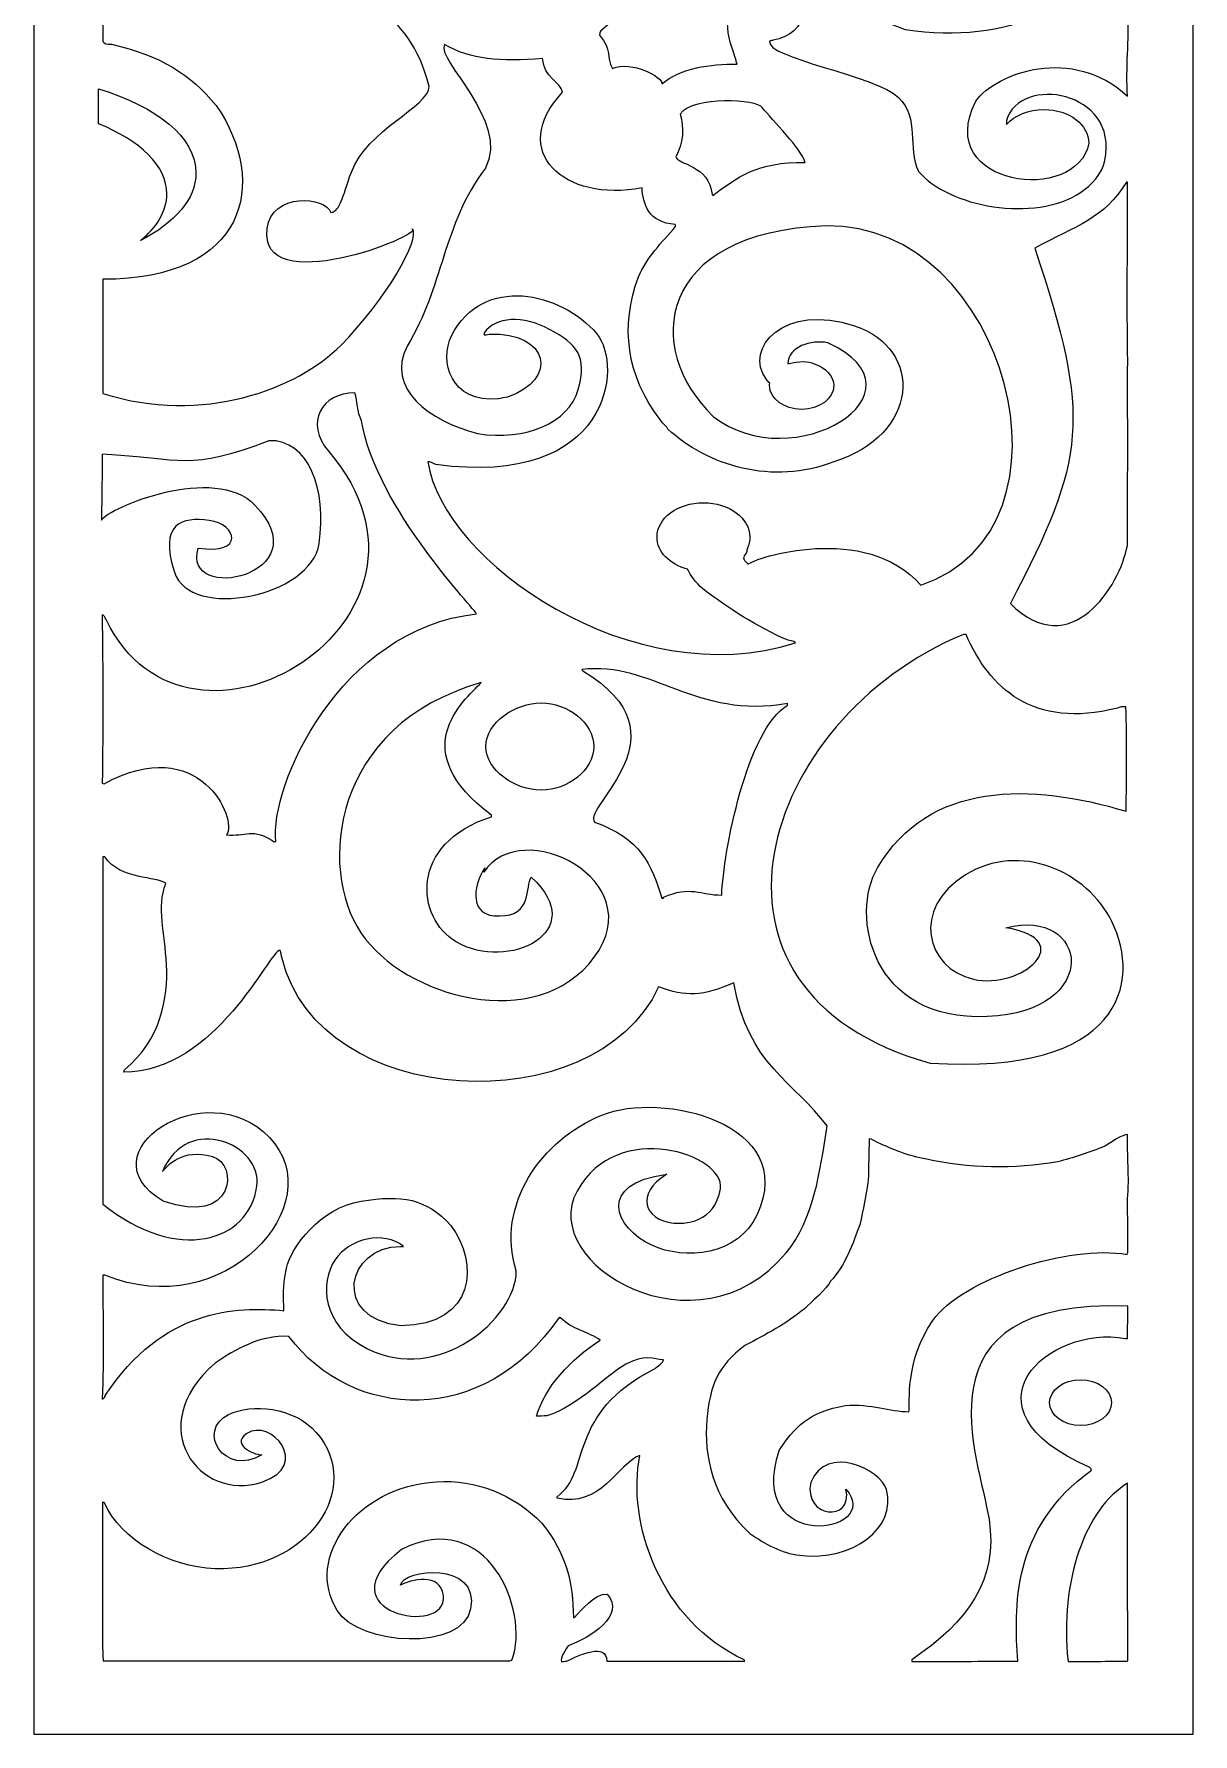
# Model space of a CAD drawing. Header units: centimetres. Extents: x 14.5 to 20.6, y -8.4 to 8.4.
# Drawn here: x 14.48 to 20.61, y -8.45 to 0.54 of the extents above; entities that cross this region are included whole.
import ezdxf

# ---------------------------------------------------------------- set-up
doc = ezdxf.new("R2010")
doc.units = ezdxf.units.CM
doc.header["$MEASUREMENT"] = 0
doc.layers.add('layer 1', color=7, linetype='Continuous')

msp = doc.modelspace()

# ---------------------------------------------------------------- linework, layer by layer
at = {"layer": 'layer 1', "color": 250}
for points, knots in [([(14.48272, 8.40077), (14.48272, 8.40077), (20.60883, 8.40077), (20.60883, 8.40077), (20.60883, 8.40077), (20.60883, 8.40077), (20.60883, -8.44603), (20.60883, -8.44603), (20.60883, -8.44603), (20.60883, -8.44603), (14.48272, -8.44603), (14.48272, -8.44603), (14.48272, -8.44603), (14.48272, -8.44603), (14.48272, 8.40077), (14.48272, 8.40077)], [0, 0, 0, 0, 0.2, 0.2, 0.2, 0.2, 0.4, 0.4, 0.4, 0.4, 0.6, 0.6, 0.6, 0.6, 1, 1, 1, 1]), ([(20.05784, -0.04174), (20.05784, 0.05617), (19.95444, 0.13604), (19.82181, 0.13604), (19.82181, 0.13604), (19.73892, 0.13604), (19.66559, 0.10484), (19.62224, 0.05753), (19.62224, 0.05753), (19.62221, 0.06326), (19.62254, 0.06966), (19.62303, 0.07737), (19.62303, 0.07737), (19.69182, 0.32167), (20.21844, 0.2375), (20.14316, -0.13286), (20.14316, -0.13286), (20.12888, -0.2031), (20.07013, -0.26536), (20.01487, -0.30209), (20.01487, -0.30209), (19.77217, -0.46335), (19.31359, -0.37783), (19.15814, -0.19066), (19.15814, -0.19066), (19.09535, -0.06342), (19.16656, 0.08647), (19.05287, 0.19995), (19.05287, 0.19995), (18.93918, 0.31342), (18.34641, 0.40977), (18.37079, 0.49729), (18.37079, 0.49729), (18.37745, 0.49918), (18.38388, 0.50117), (18.39009, 0.50323), (18.39009, 0.50323), (18.47759, 0.51713), (18.54353, 0.57476), (18.54353, 0.64342), (18.54353, 0.64342), (18.54353, 0.7224), (18.45629, 0.7868), (18.34932, 0.7868), (18.34932, 0.7868), (18.12316, 0.7868), (18.12979, 0.58212), (18.17031, 0.47031), (18.17031, 0.47031), (18.18786, 0.40991), (18.19258, 0.40228), (18.19865, 0.37648), (18.19865, 0.37648), (18.05763, 0.37648), (17.89889, 0.35638), (17.80123, 0.2715), (17.80123, 0.2715), (17.80708, 0.30963), (17.64339, 0.3953), (17.54078, 0.35301), (17.54078, 0.35301), (17.50654, 0.41419), (17.53879, 0.45053), (17.47263, 0.52896), (17.47263, 0.52896), (17.47263, 0.54421), (17.47331, 0.54421), (17.47938, 0.55242), (17.47938, 0.55242), (17.74921, 0.77346), (17.728, 0.88025), (17.7362, 1.30557), (17.7362, 1.30557), (17.74439, 1.73089), (18.68639, 2.4445), (19.32412, 2.09373), (19.32412, 2.09373), (19.82383, 1.81887), (19.94709, 1.37864), (19.53734, 1.03393), (19.53734, 1.03393), (19.31496, 0.88646), (18.88216, 0.96216), (18.81132, 1.16238), (18.81132, 1.16238), (18.74049, 1.36259), (18.80235, 1.61178), (19.07055, 1.61178), (19.07055, 1.61178), (19.26122, 1.58432), (19.37994, 1.42575), (19.20905, 1.30291), (19.20905, 1.30291), (19.18746, 1.29998), (19.17838, 1.2832), (19.1568, 1.27967), (19.1568, 1.27967), (19.1568, 1.27851), (19.15747, 1.27734), (19.15814, 1.27557), (19.15814, 1.27557), (19.37075, 1.25123), (19.45329, 1.52992), (19.33019, 1.65973), (19.33019, 1.65973), (19.20382, 1.76212), (19.05788, 1.79407), (18.88217, 1.75239), (18.88217, 1.75239), (18.58994, 1.65915), (18.47177, 1.46015), (18.48947, 1.19757), (18.48947, 1.19757), (18.50716, 0.93499), (18.71197, 0.68681), (19.08931, 0.55771), (19.08931, 0.55771), (19.63597, 0.47309), (20.04876, 0.68606), (20.25662, 1.04742), (20.25662, 1.04742), (20.25932, 1.04742), (20.26201, 1.04742), (20.26538, 1.04742), (20.26538, 1.04742), (20.25527, 0.9178), (20.26742, 0.78527), (20.26201, 0.64861), (20.26201, 0.64861), (20.27483, 0.50492), (20.25054, 0.35478), (20.26335, 0.20639), (20.26335, 0.20639), (19.97324, 0.47608), (19.56779, 0.33226), (19.46072, 0.18001), (19.46072, 0.18001), (19.23051, -0.27523), (19.99919, -0.3667), (20.05784, -0.04174)], [0, 0, 0, 0, 0.0277778, 0.0277778, 0.0277778, 0.0277778, 0.0555556, 0.0555556, 0.0555556, 0.0555556, 0.0833333, 0.0833333, 0.0833333, 0.0833333, 0.1111111, 0.1111111, 0.1111111, 0.1111111, 0.1388889, 0.1388889, 0.1388889, 0.1388889, 0.1666667, 0.1666667, 0.1666667, 0.1666667, 0.1944444, 0.1944444, 0.1944444, 0.1944444, 0.2222222, 0.2222222, 0.2222222, 0.2222222, 0.25, 0.25, 0.25, 0.25, 0.2777778, 0.2777778, 0.2777778, 0.2777778, 0.3055556, 0.3055556, 0.3055556, 0.3055556, 0.3333333, 0.3333333, 0.3333333, 0.3333333, 0.3611111, 0.3611111, 0.3611111, 0.3611111, 0.3888889, 0.3888889, 0.3888889, 0.3888889, 0.4166667, 0.4166667, 0.4166667, 0.4166667, 0.4444444, 0.4444444, 0.4444444, 0.4444444, 0.4722222, 0.4722222, 0.4722222, 0.4722222, 0.5, 0.5, 0.5, 0.5, 0.5277778, 0.5277778, 0.5277778, 0.5277778, 0.5555556, 0.5555556, 0.5555556, 0.5555556, 0.5833333, 0.5833333, 0.5833333, 0.5833333, 0.6111111, 0.6111111, 0.6111111, 0.6111111, 0.6388889, 0.6388889, 0.6388889, 0.6388889, 0.6666667, 0.6666667, 0.6666667, 0.6666667, 0.6944444, 0.6944444, 0.6944444, 0.6944444, 0.7222222, 0.7222222, 0.7222222, 0.7222222, 0.75, 0.75, 0.75, 0.75, 0.7777778, 0.7777778, 0.7777778, 0.7777778, 0.8055556, 0.8055556, 0.8055556, 0.8055556, 0.8333333, 0.8333333, 0.8333333, 0.8333333, 0.8611111, 0.8611111, 0.8611111, 0.8611111, 0.8888889, 0.8888889, 0.8888889, 0.8888889, 0.9166667, 0.9166667, 0.9166667, 0.9166667, 0.9444444, 0.9444444, 0.9444444, 0.9444444, 1, 1, 1, 1]), ([(14.84654, -1.36365), (14.84654, -1.16248), (14.84654, -0.96131), (14.84654, -0.76074), (14.84654, -0.76074), (15.60667, -0.76074), (15.72699, -0.25533), (15.44638, 0.15771), (15.44638, 0.15771), (15.30609, 0.32487), (15.15363, 0.42038), (14.89242, 0.48146), (14.89242, 0.48146), (14.86677, 0.48264), (14.85531, 0.48204), (14.84586, 0.49612), (14.84586, 0.49612), (14.84586, 0.63043), (14.84586, 0.76474), (14.84654, 0.89904), (14.84654, 0.89904), (15.32598, 0.86766), (15.6451, 0.67998), (16.14339, 1.05916), (16.14339, 1.05916), (16.14744, 1.05916), (16.15215, 1.05916), (16.15689, 1.05916), (16.15689, 1.05916), (16.15801, 0.64729), (16.46585, 0.69375), (16.57118, 0.25742), (16.57118, 0.25742), (16.57118, 0.15312), (16.23993, 0.02676), (16.16015, -0.19433), (16.16015, -0.19433), (16.10951, -0.33466), (16.10509, -0.39401), (16.05215, -0.4086), (16.05215, -0.4086), (16.02558, -0.32205), (15.73924, -0.29987), (15.71503, -0.49222), (15.71503, -0.49222), (15.66721, -0.87218), (16.5417, -0.53016), (16.48212, -0.49387), (16.48212, -0.49387), (16.53016, -0.54474), (16.33605, -0.8764), (16.1056, -1.10848), (16.1056, -1.10848), (15.87514, -1.34056), (15.37307, -1.53266), (14.84654, -1.36365)], [0, 0, 0, 0, 0.0666667, 0.0666667, 0.0666667, 0.0666667, 0.1333333, 0.1333333, 0.1333333, 0.1333333, 0.2, 0.2, 0.2, 0.2, 0.2666667, 0.2666667, 0.2666667, 0.2666667, 0.3333333, 0.3333333, 0.3333333, 0.3333333, 0.4, 0.4, 0.4, 0.4, 0.4666667, 0.4666667, 0.4666667, 0.4666667, 0.5333333, 0.5333333, 0.5333333, 0.5333333, 0.6, 0.6, 0.6, 0.6, 0.6666667, 0.6666667, 0.6666667, 0.6666667, 0.7333333, 0.7333333, 0.7333333, 0.7333333, 0.8, 0.8, 0.8, 0.8, 0.8666667, 0.8666667, 0.8666667, 0.8666667, 1, 1, 1, 1]), ([(18.25334, -2.18123), (18.26197, -2.16276), (18.26666, -2.14298), (18.26666, -2.12239), (18.26666, -2.12239), (18.26666, -2.02258), (18.1564, -1.94118), (18.02121, -1.94118), (18.02121, -1.94118), (17.88602, -1.94118), (17.77575, -2.02258), (17.77575, -2.12239), (17.77575, -2.12239), (17.77575, -2.20021), (17.84277, -2.26683), (17.93637, -2.29242), (17.93637, -2.29242), (17.95316, -2.32606), (17.97955, -2.36107), (18.01782, -2.39646), (18.01782, -2.39646), (18.15075, -2.49674), (18.30459, -2.59704), (18.46855, -2.668), (18.46855, -2.668), (18.47598, -2.66918), (18.49824, -2.6686), (18.50768, -2.6815), (18.50768, -2.6815), (17.65018, -2.95587), (16.63915, -2.25132), (16.56511, -1.72434), (16.56511, -1.72434), (16.57725, -1.72434), (16.59006, -1.73196), (16.60626, -1.73959), (16.60626, -1.73959), (17.5323, -1.86364), (17.59697, -1.21575), (17.45737, -1.04901), (17.45737, -1.04901), (17.27045, -0.82576), (16.85309, -0.73549), (16.6898, -1.05882), (16.6898, -1.05882), (16.62349, -1.19014), (16.6846, -1.41778), (16.93733, -1.39207), (16.93733, -1.39207), (16.95285, -1.38914), (16.96905, -1.38621), (16.98524, -1.38327), (16.98524, -1.38327), (17.25767, -1.28951), (17.20519, -1.03766), (16.88852, -1.05055), (16.88852, -1.05055), (16.873, -1.05465), (16.873, -1.05465), (16.86154, -1.05406), (16.86154, -1.05406), (16.86154, -1.04996), (16.86154, -1.04643), (16.86154, -1.04292), (16.86154, -1.04292), (16.92656, -0.95839), (17.06295, -0.94855), (17.20794, -1.02545), (17.20794, -1.02545), (17.35295, -1.10235), (17.40874, -1.16628), (17.35907, -1.3432), (17.35907, -1.3432), (17.30939, -1.52011), (17.08281, -1.61517), (16.82717, -1.57578), (16.82717, -1.57578), (16.57115, -1.50889), (16.34042, -1.33779), (16.45494, -1.1138), (16.45494, -1.1138), (16.64826, -0.79779), (16.64112, -0.47433), (16.86873, -0.17365), (16.86873, -0.17365), (16.99974, 0.07804), (16.60493, 0.39755), (16.6522, 0.48028), (16.6522, 0.48028), (16.79117, 0.39948), (16.94799, 0.38668), (17.17102, 0.40639), (17.17102, 0.40639), (17.17734, 0.30313), (17.26661, 0.28201), (17.27696, 0.2281), (17.27696, 0.2281), (16.98455, -0.08568), (17.28644, -0.35793), (17.69732, -0.27746), (17.69732, -0.27746), (17.69919, -0.36026), (17.73321, -0.46337), (17.87207, -0.47042), (17.87207, -0.47042), (17.87477, -0.47335), (17.87477, -0.47335), (17.8741, -0.48214), (17.8741, -0.48214), (17.80123, -0.56485), (17.72111, -0.64695), (17.67724, -0.74724), (17.67724, -0.74724), (17.58198, -1.00923), (17.61097, -1.2657), (17.79515, -1.50676), (17.79515, -1.50676), (17.82686, -1.54194), (17.82686, -1.54194), (17.83362, -1.55191), (17.83362, -1.55191), (18.0361, -1.74324), (18.38943, -1.85258), (18.7098, -1.72502), (18.7098, -1.72502), (19.16014, -1.58657), (19.19008, -1.12888), (18.81998, -1.00633), (18.81998, -1.00633), (18.4499, -0.88378), (18.22992, -1.12426), (18.35425, -1.29008), (18.35425, -1.29008), (18.35968, -1.29734), (18.36552, -1.30402), (18.37166, -1.31019), (18.37166, -1.31019), (18.37111, -1.31427), (18.37083, -1.31842), (18.37083, -1.32261), (18.37083, -1.32261), (18.37083, -1.39156), (18.44699, -1.44779), (18.54038, -1.44779), (18.54038, -1.44779), (18.63376, -1.44779), (18.70992, -1.39156), (18.70992, -1.32261), (18.70992, -1.32261), (18.70992, -1.27108), (18.66738, -1.22666), (18.6069, -1.2075), (18.6069, -1.2075), (18.57576, -1.19346), (18.52977, -1.19018), (18.46689, -1.2075), (18.46689, -1.2075), (18.46689, -1.11602), (18.59156, -1.07974), (18.6786, -1.09557), (18.6786, -1.09557), (19.24325, -1.35744), (18.49306, -1.8162), (18.07315, -1.4854), (18.07315, -1.4854), (17.70008, -1.12816), (17.77034, -0.51078), (18.66969, -0.47834), (18.66969, -0.47834), (19.62413, -0.46216), (20.05873, -2.08237), (19.17029, -2.37652), (19.17029, -2.37652), (18.87469, -2.04216), (18.28664, -2.23338), (18.25736, -2.26567), (18.25736, -2.26567), (18.22699, -2.23694), (18.22699, -2.234), (18.24859, -2.20408), (18.24859, -2.20408), (18.25048, -2.19603), (18.25205, -2.18848), (18.25334, -2.18123)], [0, 0, 0, 0, 0.0212766, 0.0212766, 0.0212766, 0.0212766, 0.0425532, 0.0425532, 0.0425532, 0.0425532, 0.0638298, 0.0638298, 0.0638298, 0.0638298, 0.0851064, 0.0851064, 0.0851064, 0.0851064, 0.106383, 0.106383, 0.106383, 0.106383, 0.1276596, 0.1276596, 0.1276596, 0.1276596, 0.1489362, 0.1489362, 0.1489362, 0.1489362, 0.1702128, 0.1702128, 0.1702128, 0.1702128, 0.1914894, 0.1914894, 0.1914894, 0.1914894, 0.212766, 0.212766, 0.212766, 0.212766, 0.2340426, 0.2340426, 0.2340426, 0.2340426, 0.2553191, 0.2553191, 0.2553191, 0.2553191, 0.2765957, 0.2765957, 0.2765957, 0.2765957, 0.2978723, 0.2978723, 0.2978723, 0.2978723, 0.3191489, 0.3191489, 0.3191489, 0.3191489, 0.3404255, 0.3404255, 0.3404255, 0.3404255, 0.3617021, 0.3617021, 0.3617021, 0.3617021, 0.3829787, 0.3829787, 0.3829787, 0.3829787, 0.4042553, 0.4042553, 0.4042553, 0.4042553, 0.4255319, 0.4255319, 0.4255319, 0.4255319, 0.4468085, 0.4468085, 0.4468085, 0.4468085, 0.4680851, 0.4680851, 0.4680851, 0.4680851, 0.4893617, 0.4893617, 0.4893617, 0.4893617, 0.5106383, 0.5106383, 0.5106383, 0.5106383, 0.5319149, 0.5319149, 0.5319149, 0.5319149, 0.5531915, 0.5531915, 0.5531915, 0.5531915, 0.5744681, 0.5744681, 0.5744681, 0.5744681, 0.5957447, 0.5957447, 0.5957447, 0.5957447, 0.6170213, 0.6170213, 0.6170213, 0.6170213, 0.6382979, 0.6382979, 0.6382979, 0.6382979, 0.6595745, 0.6595745, 0.6595745, 0.6595745, 0.6808511, 0.6808511, 0.6808511, 0.6808511, 0.7021277, 0.7021277, 0.7021277, 0.7021277, 0.7234043, 0.7234043, 0.7234043, 0.7234043, 0.7446809, 0.7446809, 0.7446809, 0.7446809, 0.7659574, 0.7659574, 0.7659574, 0.7659574, 0.787234, 0.787234, 0.787234, 0.787234, 0.8085106, 0.8085106, 0.8085106, 0.8085106, 0.8297872, 0.8297872, 0.8297872, 0.8297872, 0.8510638, 0.8510638, 0.8510638, 0.8510638, 0.8723404, 0.8723404, 0.8723404, 0.8723404, 0.893617, 0.893617, 0.893617, 0.893617, 0.9148936, 0.9148936, 0.9148936, 0.9148936, 0.9361702, 0.9361702, 0.9361702, 0.9361702, 0.9574468, 0.9574468, 0.9574468, 0.9574468, 1, 1, 1, 1]), ([(15.04537, -0.55605), (15.22761, -0.46296), (15.33879, -0.33695), (15.33879, -0.19899), (15.33879, -0.19899), (15.33879, -0.01131), (15.13189, 0.15369), (14.82306, 0.24513), (14.82306, 0.24513), (14.82306, 0.24513), (14.82306, 0.06101), (14.82306, 0.06101), (14.82306, 0.06101), (15.04392, -0.02746), (15.18503, -0.16104), (15.18503, -0.31007), (15.18503, -0.31007), (15.18501, -0.39978), (15.12827, -0.49351), (15.045, -0.55593), (15.045, -0.55593), (15.04495, -0.55596), (15.04504, -0.5562), (15.04537, -0.55605)], [0, 0, 0, 0, 0.1428571, 0.1428571, 0.1428571, 0.1428571, 0.2857143, 0.2857143, 0.2857143, 0.2857143, 0.4285714, 0.4285714, 0.4285714, 0.4285714, 0.5714286, 0.5714286, 0.5714286, 0.5714286, 0.7142857, 0.7142857, 0.7142857, 0.7142857, 1, 1, 1, 1]), ([(18.07045, -0.31734), (18.0691, -0.31559), (18.06776, -0.31441), (18.06641, -0.31324), (18.06641, -0.31324), (18.05342, -0.15641), (17.8806, -0.15414), (17.87545, -0.11383), (17.87545, -0.11383), (17.91392, -0.04286), (17.92066, 0.03982), (17.89772, 0.11197), (17.89772, 0.11197), (17.96765, 0.20946), (18.30706, 0.19037), (18.33226, 0.14657), (18.33226, 0.14657), (18.38244, 0.08293), (18.54333, -0.07538), (18.55829, -0.14374), (18.55829, -0.14374), (18.30364, -0.13751), (18.19645, -0.22463), (18.07045, -0.31734)], [0, 0, 0, 0, 0.1428571, 0.1428571, 0.1428571, 0.1428571, 0.2857143, 0.2857143, 0.2857143, 0.2857143, 0.4285714, 0.4285714, 0.4285714, 0.4285714, 0.5714286, 0.5714286, 0.5714286, 0.5714286, 0.7142857, 0.7142857, 0.7142857, 0.7142857, 1, 1, 1, 1]), ([(19.64328, -2.47387), (20.04254, -1.70663), (20.07456, -1.4989), (19.77215, -0.59652), (19.77215, -0.59652), (19.98999, -0.47681), (20.14078, -0.4415), (20.25662, -0.24696), (20.25662, -0.24696), (20.25864, -0.24696), (20.26065, -0.24756), (20.26335, -0.24813), (20.26335, -0.24813), (20.26335, -0.56132), (20.25797, -0.87979), (20.26403, -1.19884), (20.26403, -1.19884), (20.25864, -1.4094), (20.26943, -1.62171), (20.26201, -1.83636), (20.26201, -1.83636), (20.26403, -1.89677), (20.26201, -1.90674), (20.26201, -2.16655), (20.26201, -2.16655), (20.22522, -2.37938), (19.96046, -2.79096), (19.64328, -2.47387)], [0, 0, 0, 0, 0.125, 0.125, 0.125, 0.125, 0.25, 0.25, 0.25, 0.25, 0.375, 0.375, 0.375, 0.375, 0.5, 0.5, 0.5, 0.5, 0.625, 0.625, 0.625, 0.625, 0.75, 0.75, 0.75, 0.75, 1, 1, 1, 1]), ([(15.75136, -3.7325), (15.64386, -3.65443), (15.59692, -3.70608), (15.49968, -3.69554), (15.49968, -3.69554), (15.56319, -3.61481), (15.35547, -3.1504), (14.85396, -3.42575), (14.85396, -3.42575), (14.84586, -3.42517), (14.84586, -3.42517), (14.84317, -3.42223), (14.84317, -3.42223), (14.84856, -3.12194), (14.84788, -2.82811), (14.84249, -2.53253), (14.84249, -2.53253), (14.85801, -2.5378), (14.85261, -2.54367), (14.86475, -2.55833), (14.86475, -2.55833), (15.29818, -3.4662), (16.79635, -2.55467), (16.04084, -1.67097), (16.04084, -1.67097), (15.91028, -1.51827), (16.00322, -1.36071), (16.17915, -1.36071), (16.17915, -1.36071), (16.19265, -1.40529), (16.19062, -1.45924), (16.21356, -1.50793), (16.21356, -1.50793), (16.29008, -1.96816), (16.82218, -2.51328), (16.82218, -2.52842), (16.82218, -2.52842), (16.09565, -2.60668), (15.72754, -3.44155), (15.76081, -3.73073), (15.76081, -3.73073), (15.75744, -3.73132), (15.75407, -3.73191), (15.75136, -3.7325)], [0, 0, 0, 0, 0.0833333, 0.0833333, 0.0833333, 0.0833333, 0.1666667, 0.1666667, 0.1666667, 0.1666667, 0.25, 0.25, 0.25, 0.25, 0.3333333, 0.3333333, 0.3333333, 0.3333333, 0.4166667, 0.4166667, 0.4166667, 0.4166667, 0.5, 0.5, 0.5, 0.5, 0.5833333, 0.5833333, 0.5833333, 0.5833333, 0.6666667, 0.6666667, 0.6666667, 0.6666667, 0.75, 0.75, 0.75, 0.75, 0.8333333, 0.8333333, 0.8333333, 0.8333333, 1, 1, 1, 1]), ([(15.22492, -2.3079), (15.14136, -2.05109), (15.26472, -2.01463), (15.40926, -2.03459), (15.40926, -2.03459), (15.5538, -2.05455), (15.60179, -2.21739), (15.35133, -2.18069), (15.35133, -2.18069), (15.25847, -2.48017), (16.00759, -2.32688), (15.65077, -1.95408), (15.65077, -1.95408), (15.43835, -1.73214), (14.87341, -1.96793), (14.83894, -2.03362), (14.83894, -2.03362), (14.84148, -1.91613), (14.84261, -1.80059), (14.84329, -1.68504), (14.84329, -1.68504), (15.26883, -1.70675), (15.2992, -1.77935), (15.72482, -1.61328), (15.72482, -1.61328), (15.93412, -1.60538), (16.032, -1.87256), (15.98991, -2.15617), (15.98991, -2.15617), (15.94782, -2.43978), (15.3085, -2.56471), (15.22492, -2.3079)], [0, 0, 0, 0, 0.1111111, 0.1111111, 0.1111111, 0.1111111, 0.2222222, 0.2222222, 0.2222222, 0.2222222, 0.3333333, 0.3333333, 0.3333333, 0.3333333, 0.4444444, 0.4444444, 0.4444444, 0.4444444, 0.5555556, 0.5555556, 0.5555556, 0.5555556, 0.6666667, 0.6666667, 0.6666667, 0.6666667, 0.7777778, 0.7777778, 0.7777778, 0.7777778, 1, 1, 1, 1]), ([(19.219, -4.90174), (17.86118, -4.52251), (18.31977, -3.08304), (19.39497, -2.63692), (19.39497, -2.63692), (19.3997, -2.63692), (19.40443, -2.63692), (19.40914, -2.63751), (19.40914, -2.63751), (19.53111, -2.91559), (19.7594, -3.14052), (20.20939, -3.02576), (20.20939, -3.02576), (20.22153, -3.02049), (20.23638, -3.01815), (20.2546, -3.01873), (20.2546, -3.01873), (20.25932, -3.19936), (20.25662, -3.38587), (20.25594, -3.57121), (20.25594, -3.57121), (19.75291, -3.42088), (19.21388, -3.40826), (18.94098, -3.86987), (18.94098, -3.86987), (18.79538, -4.11615), (18.90468, -4.68398), (19.52116, -4.65599), (19.52116, -4.65599), (20.13765, -4.62799), (20.05584, -4.07346), (19.61899, -4.18644), (19.61899, -4.18644), (20.01104, -4.2497), (19.70014, -4.51594), (19.44827, -4.45829), (19.44827, -4.45829), (19.1964, -4.40065), (19.11748, -4.08465), (19.40643, -3.90729), (19.40643, -3.90729), (19.69538, -3.72991), (20.04861, -3.8881), (20.18006, -4.15414), (20.18006, -4.15414), (20.33767, -4.47308), (20.23143, -4.96803), (19.219, -4.90174)], [0, 0, 0, 0, 0.0769231, 0.0769231, 0.0769231, 0.0769231, 0.1538462, 0.1538462, 0.1538462, 0.1538462, 0.2307692, 0.2307692, 0.2307692, 0.2307692, 0.3076923, 0.3076923, 0.3076923, 0.3076923, 0.3846154, 0.3846154, 0.3846154, 0.3846154, 0.4615385, 0.4615385, 0.4615385, 0.4615385, 0.5384615, 0.5384615, 0.5384615, 0.5384615, 0.6153846, 0.6153846, 0.6153846, 0.6153846, 0.6923077, 0.6923077, 0.6923077, 0.6923077, 0.7692308, 0.7692308, 0.7692308, 0.7692308, 0.8461538, 0.8461538, 0.8461538, 0.8461538, 1, 1, 1, 1]), ([(17.80055, -4.02984), (17.74805, -3.85271), (17.68813, -3.71396), (17.44564, -3.62868), (17.44564, -3.62868), (17.37854, -3.54329), (17.95173, -3.16696), (17.38357, -2.82988), (17.38357, -2.82988), (17.38154, -2.82694), (17.37952, -2.8246), (17.37816, -2.82226), (17.37816, -2.82226), (17.75055, -2.778), (17.98386, -3.08943), (18.46585, -3.00171), (18.46585, -3.00171), (18.46585, -3.00466), (18.46585, -3.00759), (18.46585, -3.01111), (18.46585, -3.01111), (18.25068, -3.13578), (18.12642, -3.78725), (18.11769, -4.014), (18.11769, -4.014), (18.00711, -4.014), (17.94974, -3.96199), (17.81067, -4.02515), (17.81067, -4.02515), (17.81, -4.02633), (17.80934, -4.02808), (17.80934, -4.02984), (17.80934, -4.02984), (17.80595, -4.02984), (17.80325, -4.02984), (17.80055, -4.02984)], [0, 0, 0, 0, 0.1, 0.1, 0.1, 0.1, 0.2, 0.2, 0.2, 0.2, 0.3, 0.3, 0.3, 0.3, 0.4, 0.4, 0.4, 0.4, 0.5, 0.5, 0.5, 0.5, 0.6, 0.6, 0.6, 0.6, 0.7, 0.7, 0.7, 0.7, 0.8, 0.8, 0.8, 0.8, 1, 1, 1, 1]), ([(16.21087, -4.21341), (15.98157, -3.87214), (16.05447, -3.11491), (16.84715, -2.89146), (16.84715, -2.89146), (16.74502, -2.9921), (16.44526, -3.25285), (16.90113, -3.59114), (16.90113, -3.59114), (16.90045, -3.59408), (16.90045, -3.59701), (16.90045, -3.60053), (16.90045, -3.60053), (16.46222, -3.73976), (16.50163, -4.13637), (16.71442, -4.26128), (16.71442, -4.26128), (16.988, -4.42187), (17.42751, -4.20705), (17.1104, -3.9192), (17.1104, -3.9192), (17.08192, -3.96633), (17.11479, -4.1302), (16.94266, -4.12323), (16.94266, -4.12323), (16.78342, -4.1332), (16.79796, -3.96971), (16.86611, -3.8706), (16.86611, -3.8706), (16.86747, -3.8706), (16.85862, -3.89319), (16.85996, -3.89319), (16.85996, -3.89319), (17.0577, -3.58863), (17.74853, -3.93479), (17.4443, -4.3423), (17.4443, -4.3423), (17.14007, -4.7498), (16.44016, -4.55469), (16.21087, -4.21341)], [0, 0, 0, 0, 0.0909091, 0.0909091, 0.0909091, 0.0909091, 0.1818182, 0.1818182, 0.1818182, 0.1818182, 0.2727273, 0.2727273, 0.2727273, 0.2727273, 0.3636364, 0.3636364, 0.3636364, 0.3636364, 0.4545455, 0.4545455, 0.4545455, 0.4545455, 0.5454545, 0.5454545, 0.5454545, 0.5454545, 0.6363636, 0.6363636, 0.6363636, 0.6363636, 0.7272727, 0.7272727, 0.7272727, 0.7272727, 0.8181818, 0.8181818, 0.8181818, 0.8181818, 1, 1, 1, 1]), ([(17.1642, -3.45939), (17.30382, -3.45939), (17.441, -3.35598), (17.441, -3.2292), (17.441, -3.2292), (17.441, -3.10241), (17.30382, -2.99901), (17.1642, -2.99901), (17.1642, -2.99901), (17.02457, -2.99901), (16.87185, -3.10241), (16.87185, -3.2292), (16.87185, -3.2292), (16.87185, -3.35598), (17.02457, -3.45939), (17.1642, -3.45939)], [0, 0, 0, 0, 0.2, 0.2, 0.2, 0.2, 0.4, 0.4, 0.4, 0.4, 0.6, 0.6, 0.6, 0.6, 1, 1, 1, 1]), ([(14.84249, -6.67668), (14.85396, -6.45616), (14.84586, -6.23506), (14.84654, -6.02157), (14.84654, -6.02157), (14.84991, -6.02157), (14.85328, -6.02157), (14.85733, -6.02157), (14.85733, -6.02157), (15.48422, -6.28198), (16.06292, -5.64497), (15.72703, -5.29412), (15.72703, -5.29412), (15.39115, -4.94329), (14.7339, -5.38056), (15.16591, -5.63062), (15.16591, -5.63062), (15.54445, -5.7675), (15.56693, -5.43478), (15.42546, -5.39483), (15.42546, -5.39483), (15.26779, -5.3503), (15.18934, -5.44182), (15.16153, -5.47471), (15.16153, -5.47471), (15.29399, -5.16184), (15.69332, -5.33096), (15.66102, -5.55243), (15.66102, -5.55243), (15.61838, -5.84479), (15.24396, -5.9645), (14.84586, -5.64681), (14.84586, -5.64681), (14.84586, -5.03509), (14.84586, -4.42338), (14.84654, -3.81225), (14.84654, -3.81225), (14.84991, -3.81225), (14.85328, -3.81225), (14.85666, -3.81225), (14.85666, -3.81225), (14.93792, -3.9338), (15.13434, -3.91404), (15.17919, -3.953), (15.17919, -3.953), (15.12992, -4.08263), (15.1751, -4.20839), (15.18324, -4.38174), (15.18324, -4.38174), (15.19137, -4.55509), (15.15639, -4.77825), (14.96123, -4.93656), (14.96123, -4.93656), (14.95989, -4.94066), (14.95855, -4.94476), (14.95719, -4.94888), (14.95719, -4.94888), (15.44614, -4.94888), (15.72809, -4.3049), (15.78308, -4.3049), (15.78308, -4.3049), (15.78578, -4.30959), (15.79051, -4.33658), (15.79522, -4.34831), (15.79522, -4.34831), (15.98329, -5.14713), (17.44502, -5.22667), (17.78436, -4.49903), (17.78436, -4.49903), (17.92696, -4.55179), (18.01956, -4.55001), (18.18245, -4.47734), (18.18245, -4.47734), (18.25419, -4.91071), (18.50651, -5.00414), (18.67458, -5.23391), (18.67458, -5.23391), (18.63791, -5.47656), (18.60253, -5.72999), (18.45815, -5.90399), (18.45815, -5.90399), (17.99312, -6.46445), (17.1415, -5.96412), (17.35339, -5.57777), (17.35339, -5.57777), (17.56529, -5.19142), (18.13841, -5.38606), (18.11078, -5.56509), (18.11078, -5.56509), (18.08315, -5.74412), (17.92044, -5.7558), (17.85154, -5.74562), (17.85154, -5.74562), (17.7154, -5.72548), (17.65471, -5.59551), (17.82709, -5.48887), (17.82709, -5.48887), (17.4524, -5.53862), (17.55239, -5.77305), (17.74842, -5.86421), (17.74842, -5.86421), (17.9214, -5.94464), (18.20601, -5.91883), (18.30503, -5.70212), (18.30503, -5.70212), (18.5264, -5.21766), (17.79985, -5.04777), (17.48355, -5.17647), (17.48355, -5.17647), (17.16726, -5.30518), (16.92042, -5.65117), (17.03202, -5.9987), (17.03202, -5.9987), (17.03202, -6.25449), (16.61682, -6.59757), (16.24622, -6.41131), (16.24622, -6.41131), (15.99798, -6.28655), (15.99549, -6.06017), (16.07299, -5.94319), (16.07299, -5.94319), (16.1505, -5.82619), (16.33171, -5.78563), (16.43556, -5.86967), (16.43556, -5.86967), (16.43015, -5.86967), (16.42477, -5.86967), (16.41936, -5.87025), (16.41936, -5.87025), (16.13597, -5.86891), (16.05299, -6.25007), (16.42124, -6.28997), (16.42124, -6.28997), (16.82021, -6.28303), (16.83373, -5.95897), (16.68656, -5.75881), (16.68656, -5.75881), (16.55429, -5.6151), (16.42828, -5.59709), (16.21172, -5.63083), (16.21172, -5.63083), (15.99517, -5.66457), (15.84074, -5.87638), (15.81745, -5.98555), (15.81745, -5.98555), (15.79415, -6.09472), (15.80265, -6.1289), (15.804, -6.20983), (15.804, -6.20983), (15.55162, -6.18596), (15.16476, -6.1965), (14.85936, -6.65733), (14.85936, -6.65733), (14.85801, -6.66437), (14.85666, -6.67435), (14.84249, -6.67668)], [0, 0, 0, 0, 0.025, 0.025, 0.025, 0.025, 0.05, 0.05, 0.05, 0.05, 0.075, 0.075, 0.075, 0.075, 0.1, 0.1, 0.1, 0.1, 0.125, 0.125, 0.125, 0.125, 0.15, 0.15, 0.15, 0.15, 0.175, 0.175, 0.175, 0.175, 0.2, 0.2, 0.2, 0.2, 0.225, 0.225, 0.225, 0.225, 0.25, 0.25, 0.25, 0.25, 0.275, 0.275, 0.275, 0.275, 0.3, 0.3, 0.3, 0.3, 0.325, 0.325, 0.325, 0.325, 0.35, 0.35, 0.35, 0.35, 0.375, 0.375, 0.375, 0.375, 0.4, 0.4, 0.4, 0.4, 0.425, 0.425, 0.425, 0.425, 0.45, 0.45, 0.45, 0.45, 0.475, 0.475, 0.475, 0.475, 0.5, 0.5, 0.5, 0.5, 0.525, 0.525, 0.525, 0.525, 0.55, 0.55, 0.55, 0.55, 0.575, 0.575, 0.575, 0.575, 0.6, 0.6, 0.6, 0.6, 0.625, 0.625, 0.625, 0.625, 0.65, 0.65, 0.65, 0.65, 0.675, 0.675, 0.675, 0.675, 0.7, 0.7, 0.7, 0.7, 0.725, 0.725, 0.725, 0.725, 0.75, 0.75, 0.75, 0.75, 0.775, 0.775, 0.775, 0.775, 0.8, 0.8, 0.8, 0.8, 0.825, 0.825, 0.825, 0.825, 0.85, 0.85, 0.85, 0.85, 0.875, 0.875, 0.875, 0.875, 0.9, 0.9, 0.9, 0.9, 0.925, 0.925, 0.925, 0.925, 0.95, 0.95, 0.95, 0.95, 1, 1, 1, 1]), ([(18.53131, -7.50188), (18.43116, -7.48979), (18.34913, -7.4444), (18.2668, -7.38634), (18.2668, -7.38634), (18.06313, -7.19843), (18.02334, -6.9719), (18.03941, -6.78589), (18.03941, -6.78589), (18.0555, -6.59987), (18.09861, -6.50209), (18.23914, -6.39399), (18.23914, -6.39399), (18.35451, -6.33359), (18.45708, -6.27962), (18.55491, -6.19927), (18.55491, -6.19927), (18.5873, -6.1676), (18.6784, -6.09135), (18.69257, -6.05382), (18.69257, -6.05382), (18.76882, -5.97642), (18.81402, -5.84855), (18.84708, -5.75589), (18.84708, -5.75589), (18.86597, -5.67672), (18.88149, -5.59695), (18.89229, -5.51953), (18.89229, -5.51953), (18.89364, -5.4468), (18.89566, -5.37468), (18.89768, -5.30253), (18.89768, -5.30253), (18.90849, -5.30253), (18.92602, -5.31191), (18.94156, -5.32188), (18.94156, -5.32188), (19.01914, -5.3559), (19.10821, -5.39461), (19.1993, -5.40868), (19.1993, -5.40868), (19.41927, -5.4603), (19.66487, -5.46206), (19.89225, -5.42276), (19.89225, -5.42276), (19.97728, -5.40223), (20.05756, -5.37525), (20.14191, -5.34065), (20.14191, -5.34065), (20.16148, -5.32892), (20.2411, -5.27555), (20.26335, -5.27847), (20.26335, -5.27847), (20.25864, -5.38991), (20.27483, -5.50253), (20.26201, -5.61923), (20.26201, -5.61923), (20.26403, -5.71131), (20.26403, -5.80516), (20.26403, -5.90075), (20.26403, -5.90075), (20.26269, -5.90427), (20.26201, -5.90837), (20.26133, -5.91249), (20.26133, -5.91249), (19.9574, -5.85747), (19.38642, -6.04145), (19.23414, -6.26122), (19.23414, -6.26122), (19.08188, -6.48099), (19.11492, -6.69772), (19.10753, -6.74355), (19.10753, -6.74355), (19.00537, -6.74355), (18.90852, -6.69967), (18.77218, -6.7107), (18.77218, -6.7107), (18.58301, -6.74122), (18.49768, -6.82734), (18.42199, -6.94881), (18.42199, -6.94881), (18.24132, -7.4986), (18.97949, -7.39159), (18.77421, -7.15174), (18.77421, -7.15174), (18.81411, -7.33242), (18.54701, -7.3036), (18.58866, -7.11654), (18.58866, -7.11654), (18.67056, -6.91114), (18.95868, -7.04824), (18.9886, -7.15489), (18.9886, -7.15489), (19.04523, -7.35679), (18.8088, -7.53539), (18.53131, -7.50188)], [0, 0, 0, 0, 0.04, 0.04, 0.04, 0.04, 0.08, 0.08, 0.08, 0.08, 0.12, 0.12, 0.12, 0.12, 0.16, 0.16, 0.16, 0.16, 0.2, 0.2, 0.2, 0.2, 0.24, 0.24, 0.24, 0.24, 0.28, 0.28, 0.28, 0.28, 0.32, 0.32, 0.32, 0.32, 0.36, 0.36, 0.36, 0.36, 0.4, 0.4, 0.4, 0.4, 0.44, 0.44, 0.44, 0.44, 0.48, 0.48, 0.48, 0.48, 0.52, 0.52, 0.52, 0.52, 0.56, 0.56, 0.56, 0.56, 0.6, 0.6, 0.6, 0.6, 0.64, 0.64, 0.64, 0.64, 0.68, 0.68, 0.68, 0.68, 0.72, 0.72, 0.72, 0.72, 0.76, 0.76, 0.76, 0.76, 0.8, 0.8, 0.8, 0.8, 0.84, 0.84, 0.84, 0.84, 0.88, 0.88, 0.88, 0.88, 0.92, 0.92, 0.92, 0.92, 1, 1, 1, 1]), ([(19.12304, -8.06315), (19.12238, -8.05963), (19.12238, -8.0567), (19.12238, -8.05377), (19.12238, -8.05377), (19.41813, -7.85377), (19.58068, -7.63228), (19.5306, -7.31127), (19.5306, -7.31127), (19.48051, -6.99026), (19.11667, -6.14202), (20.26403, -6.18638), (20.26403, -6.18638), (20.26335, -6.24268), (20.26335, -6.29956), (20.26335, -6.35646), (20.26335, -6.35646), (20.25932, -6.35586), (20.25594, -6.35586), (20.25257, -6.35586), (20.25257, -6.35586), (19.84352, -6.28243), (19.34739, -6.72561), (20.06364, -7.03796), (20.06364, -7.03796), (20.06971, -7.04383), (20.06971, -7.04383), (20.07174, -7.05204), (20.07174, -7.05204), (19.64648, -7.36116), (19.66349, -7.77931), (19.68309, -8.0614), (19.68309, -8.0614), (19.49618, -8.06198), (19.30927, -8.06257), (19.12304, -8.06315)], [0, 0, 0, 0, 0.1, 0.1, 0.1, 0.1, 0.2, 0.2, 0.2, 0.2, 0.3, 0.3, 0.3, 0.3, 0.4, 0.4, 0.4, 0.4, 0.5, 0.5, 0.5, 0.5, 0.6, 0.6, 0.6, 0.6, 0.7, 0.7, 0.7, 0.7, 0.8, 0.8, 0.8, 0.8, 1, 1, 1, 1]), ([(17.27156, -8.06315), (17.25874, -8.04673), (17.29855, -7.99277), (17.30529, -7.98104), (17.30529, -7.98104), (17.42315, -7.93724), (17.61265, -7.82029), (17.51176, -7.70774), (17.51176, -7.70774), (17.44699, -7.70011), (17.37007, -7.79806), (17.33971, -7.83031), (17.33971, -7.83031), (17.33768, -7.83031), (17.33566, -7.83031), (17.33431, -7.83031), (17.33431, -7.83031), (17.32964, -7.64412), (17.29918, -7.49732), (17.16764, -7.33238), (17.16764, -7.33238), (17.01245, -7.17696), (16.82073, -7.10041), (16.61031, -7.11362), (16.61031, -7.11362), (16.1868, -7.14021), (15.91158, -7.51263), (16.08536, -7.79388), (16.08536, -7.79388), (16.20193, -7.98252), (16.75021, -8.00863), (16.7907, -7.7854), (16.7907, -7.7854), (16.83759, -7.52692), (16.43311, -7.57638), (16.41922, -7.65952), (16.41922, -7.65952), (16.47061, -7.63088), (16.63301, -7.58975), (16.64704, -7.71495), (16.64704, -7.71495), (16.67199, -7.93764), (15.99517, -7.80302), (16.42477, -7.47197), (16.42477, -7.47197), (16.87473, -7.24175), (17.10688, -7.79104), (17.00909, -8.05552), (17.00909, -8.05552), (17.00503, -8.0567), (17.00098, -8.05787), (16.99762, -8.05963), (16.99762, -8.05963), (16.28104, -8.05904), (15.56445, -8.05904), (14.84856, -8.05904), (14.84856, -8.05904), (14.84721, -8.0479), (14.84654, -8.03675), (14.84586, -8.02561), (14.84586, -8.02561), (14.84519, -7.757), (14.84452, -7.48897), (14.84452, -7.22095), (14.84452, -7.22095), (14.84721, -7.22154), (14.85058, -7.22272), (14.85396, -7.22387), (14.85396, -7.22387), (14.94497, -7.41998), (15.19071, -7.56418), (15.44098, -7.57284), (15.44098, -7.57284), (15.92652, -7.58965), (16.23173, -7.14622), (15.97431, -6.85252), (15.97431, -6.85252), (15.85661, -6.71824), (15.63298, -6.69819), (15.51078, -6.75856), (15.51078, -6.75856), (15.33866, -6.84361), (15.49014, -7.09145), (15.68783, -6.97056), (15.68783, -6.97056), (15.66958, -6.97766), (15.51356, -6.92312), (15.60704, -6.85915), (15.60704, -6.85915), (15.73314, -6.77288), (15.95354, -7.0268), (15.68729, -7.11533), (15.68729, -7.11533), (15.35883, -7.22455), (15.05204, -6.82356), (15.4403, -6.48607), (15.4403, -6.48607), (15.55078, -6.41307), (15.67235, -6.33866), (15.8303, -6.34532), (15.8303, -6.34532), (16.16198, -6.79073), (16.85952, -6.83094), (17.25806, -6.24561), (17.25806, -6.24561), (17.26009, -6.2462), (17.26279, -6.24678), (17.26549, -6.24795), (17.26549, -6.24795), (17.32708, -6.30816), (17.41191, -6.32068), (17.476, -6.36526), (17.476, -6.36526), (17.31697, -6.46902), (17.18155, -6.61406), (17.1393, -6.767), (17.1393, -6.767), (17.15686, -6.76641), (17.17507, -6.76583), (17.19329, -6.76583), (17.19329, -6.76583), (17.36602, -6.70952), (17.5125, -6.54562), (17.6108, -6.49251), (17.6108, -6.49251), (17.70909, -6.43942), (17.75687, -6.46556), (17.80934, -6.46906), (17.80934, -6.46906), (17.80934, -6.4849), (17.77964, -6.50366), (17.76547, -6.51422), (17.76547, -6.51422), (17.29279, -6.75725), (17.43321, -7.05811), (17.24727, -7.1928), (17.24727, -7.1928), (17.24727, -7.19455), (17.24794, -7.19689), (17.24861, -7.19925), (17.24861, -7.19925), (17.47481, -7.25574), (17.5718, -7.01652), (17.68584, -6.97403), (17.68584, -6.97403), (17.61202, -7.32703), (17.79669, -7.85388), (18.23644, -8.05377), (18.23644, -8.05377), (18.23914, -8.0567), (18.23914, -8.0567), (18.23914, -8.0614), (18.23914, -8.0614), (17.99556, -8.0614), (17.75265, -8.0614), (17.50974, -8.0614), (17.50974, -8.0614), (17.50974, -7.96005), (17.36665, -8.02886), (17.29653, -8.06198), (17.29653, -8.06198), (17.28775, -8.06198), (17.27966, -8.06257), (17.27156, -8.06315)], [0, 0, 0, 0, 0.0238095, 0.0238095, 0.0238095, 0.0238095, 0.047619, 0.047619, 0.047619, 0.047619, 0.0714286, 0.0714286, 0.0714286, 0.0714286, 0.0952381, 0.0952381, 0.0952381, 0.0952381, 0.1190476, 0.1190476, 0.1190476, 0.1190476, 0.1428571, 0.1428571, 0.1428571, 0.1428571, 0.1666667, 0.1666667, 0.1666667, 0.1666667, 0.1904762, 0.1904762, 0.1904762, 0.1904762, 0.2142857, 0.2142857, 0.2142857, 0.2142857, 0.2380952, 0.2380952, 0.2380952, 0.2380952, 0.2619048, 0.2619048, 0.2619048, 0.2619048, 0.2857143, 0.2857143, 0.2857143, 0.2857143, 0.3095238, 0.3095238, 0.3095238, 0.3095238, 0.3333333, 0.3333333, 0.3333333, 0.3333333, 0.3571429, 0.3571429, 0.3571429, 0.3571429, 0.3809524, 0.3809524, 0.3809524, 0.3809524, 0.4047619, 0.4047619, 0.4047619, 0.4047619, 0.4285714, 0.4285714, 0.4285714, 0.4285714, 0.452381, 0.452381, 0.452381, 0.452381, 0.4761905, 0.4761905, 0.4761905, 0.4761905, 0.5, 0.5, 0.5, 0.5, 0.5238095, 0.5238095, 0.5238095, 0.5238095, 0.547619, 0.547619, 0.547619, 0.547619, 0.5714286, 0.5714286, 0.5714286, 0.5714286, 0.5952381, 0.5952381, 0.5952381, 0.5952381, 0.6190476, 0.6190476, 0.6190476, 0.6190476, 0.6428571, 0.6428571, 0.6428571, 0.6428571, 0.6666667, 0.6666667, 0.6666667, 0.6666667, 0.6904762, 0.6904762, 0.6904762, 0.6904762, 0.7142857, 0.7142857, 0.7142857, 0.7142857, 0.7380952, 0.7380952, 0.7380952, 0.7380952, 0.7619048, 0.7619048, 0.7619048, 0.7619048, 0.7857143, 0.7857143, 0.7857143, 0.7857143, 0.8095238, 0.8095238, 0.8095238, 0.8095238, 0.8333333, 0.8333333, 0.8333333, 0.8333333, 0.8571429, 0.8571429, 0.8571429, 0.8571429, 0.8809524, 0.8809524, 0.8809524, 0.8809524, 0.9047619, 0.9047619, 0.9047619, 0.9047619, 0.9285714, 0.9285714, 0.9285714, 0.9285714, 0.952381, 0.952381, 0.952381, 0.952381, 1, 1, 1, 1]), ([(20.01473, -6.81634), (20.10497, -6.81634), (20.17856, -6.762), (20.17856, -6.69538), (20.17856, -6.69538), (20.17856, -6.62876), (20.10497, -6.57442), (20.01473, -6.57442), (20.01473, -6.57442), (19.92449, -6.57442), (19.85089, -6.62876), (19.85089, -6.69538), (19.85089, -6.69538), (19.85089, -6.762), (19.92449, -6.81634), (20.01473, -6.81634)], [0, 0, 0, 0, 0.2, 0.2, 0.2, 0.2, 0.4, 0.4, 0.4, 0.4, 0.6, 0.6, 0.6, 0.6, 1, 1, 1, 1]), ([(19.94826, -8.06315), (19.90173, -7.63251), (20.04302, -7.25291), (20.26335, -7.12066), (20.26335, -7.12066), (20.25983, -7.4328), (20.26403, -7.74512), (20.26403, -8.05728), (20.26403, -8.05728), (20.26269, -8.05846), (20.26201, -8.05963), (20.26133, -8.0614), (20.26133, -8.0614), (20.15675, -8.06198), (20.05217, -8.06257), (19.94826, -8.06315)], [0, 0, 0, 0, 0.2, 0.2, 0.2, 0.2, 0.4, 0.4, 0.4, 0.4, 0.6, 0.6, 0.6, 0.6, 1, 1, 1, 1])]:
    msp.add_open_spline(points, degree=3, knots=knots, dxfattribs=at)

doc.saveas('drawing.dxf')
